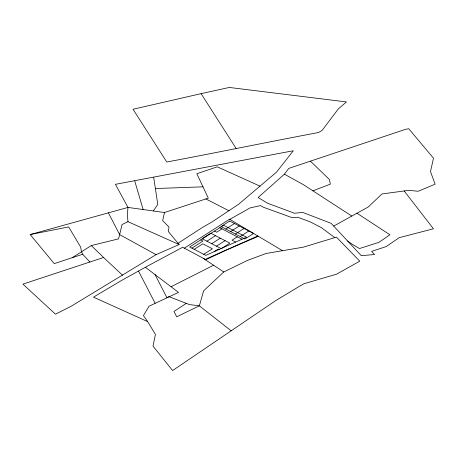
<?xml version="1.0" encoding="UTF-8"?>
<svg xmlns="http://www.w3.org/2000/svg" width="458" height="458" viewBox="0 0 458 458"><rect width="100%" height="100%" fill="white"/><g stroke="black" fill="none" stroke-linecap="round" stroke-linejoin="round"><path stroke-width="0.69" d="M259.995 186.143L217.252 166.821L196.837 173.731L208.304 198.142L164.491 212.529L162.653 220.676L169.002 227.042L168.372 231.553L179.118 244.549L156.046 254.665L70.938 306.391L55.481 314.177L22.9 284.126L103.582 257.493L122.572 275.258M72.272 257.677L91.302 245.557L118.588 238.858L122.063 224.546L127.971 221.683L179.118 244.549M153.35 210.909L157.792 204.48L153.682 177.338M284.407 174.183L288.769 168.401L405.582 129.322L408.742 128.727L433.491 158.21L430.491 171.555L435.1 184.202L418.148 191.255L408.765 190.339L381.995 193.957L368.232 207.005L333.699 226.08L331.105 223.315L302.772 212.438L294.425 213.228L267.518 203.197L258.146 197.49L284.407 174.183L303.557 184.763L351.83 216.061M147.688 321.625L93.478 297.15L122.315 280.015L145.358 267.249L178.477 292.404L149.068 306.202L143.428 315.579L147.688 321.625L155.417 334.392L153.024 346.134L172.614 370.545L275.487 300.746L298.41 286.931L304.032 283.725L336.51 274.205L359.776 261.18L336.435 237.141L303.391 247.143L265.983 253.509L247.171 260.55L223.767 271.972L203.604 290.864L199.367 305.847L176.685 316.81L173.943 311.451L186.303 303.362M178.059 243.272L202.356 227.5L212.014 221.947L238.607 204.257L276.46 172.197L293.338 150.751L115.427 184.328L127.982 207.422L127.341 214.527L127.971 221.683M184.362 248.173L229.578 219.205L282.62 250.732M191.925 248.133L202.963 241.063L200.736 239.9M222.01 228.857L216.743 232.229L214.516 231.072M194.215 249.324L202.831 243.805L212.392 248.78L203.776 254.299M206.907 241.194L215.523 235.675M225.863 229.052L234.473 223.533M211.688 243.679L220.304 238.16M230.643 231.536L239.253 226.017M216.468 246.164L225.084 240.645M235.423 234.021L244.034 228.502M214.104 251.682L218.26 249.02L219.096 249.455M237.301 236.815L232.04 240.187L235.658 242.07M240.204 236.511L248.814 230.992M229.807 219.342L250.102 207.909L260.516 205.602L263.573 207.319L292.067 217.636L297.849 217.247L310.369 221.935L321.218 227.529L334.815 237.633M145.358 267.249L182.668 247.263L205.27 259.371L257.78 235.962M171.092 286.725L213.583 265.228L223.767 271.972M203.255 258.289L205.447 259.869L225.954 250.223L258.323 236.288M312.906 190.826L330.395 184.127L329.354 179.433L310.41 161.159M89.894 262.016L82.675 254.242L54.262 263.625L30.154 234.565L127.982 207.422L164.491 212.529M201.085 93.644L133.043 109.262L166.769 162.012C217.43 152.503 267.873 142.054 318.51 132.517L322.151 130.358L338.342 108.884L346.46 101.934L229.338 87.455L201.085 93.644L236.202 148.581M30.154 234.565L68.637 226.922L80.608 247.005L81.478 251.637L82.675 254.242M155.388 188.536L202.991 186.835M205.877 198.938L229.034 210.817M219.777 227.7L241.984 239.253M156.046 254.665L119.653 234.611L108.397 212.856M356.971 213.222L389.918 234.765L379.035 242.305L359.513 248.534L352.557 244.509L347.651 241.063M205.447 259.869L213.583 265.228M231.233 330.831L199.367 305.847L189.423 304.57L168.962 296.641L166.872 297.648L155.067 274.594M91.302 245.557L103.582 257.493M333.699 226.08L361.305 255.679L374.541 254.516L371.604 251.385L386.375 246.501L399.073 237.708L433.445 228.782L404.162 190.957M138.488 271.05L155.148 303.282M134.732 180.944L143.096 209.421M210.743 233.185L202.133 238.704L221.248 248.654L229.864 243.135L210.743 233.185M229.698 221.042L221.082 226.561L244.978 238.996L253.595 233.477L229.698 221.042M223.578 225.267L189.698 246.971L205.831 255.369L246.547 237.215L223.578 225.267"/></g></svg>
